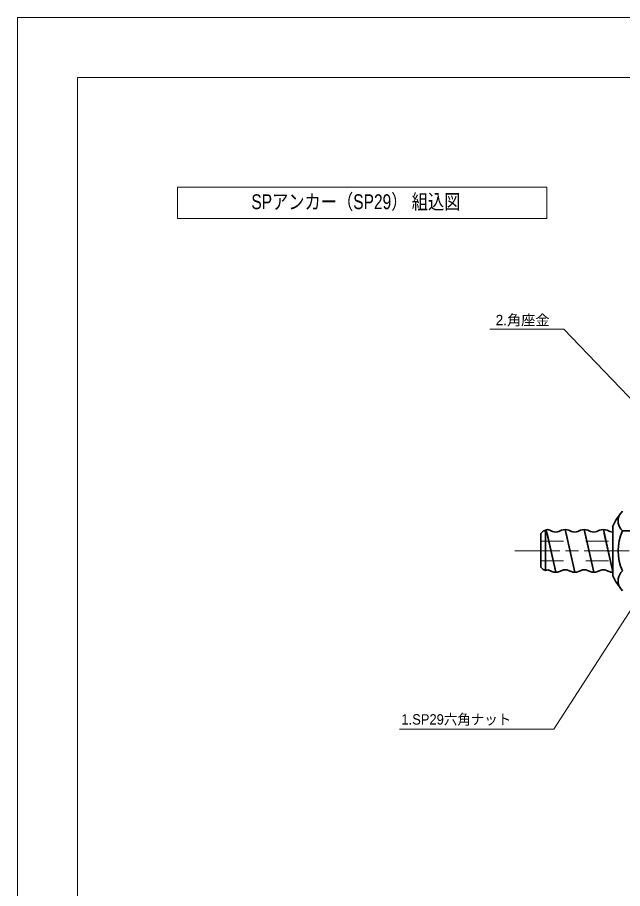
# Model space of a CAD drawing. Units: millimetres at full size, sheet at 1:2.5; details may follow other scales. Extents: x 4006 to 5686, y -945 to 258.
# Drawn here: x 4006 to 4409, y -322 to 258 of the extents above; entities that cross this region are included whole.
import ezdxf
from ezdxf.enums import TextEntityAlignment as Align

# ---------------------------------------------------------------- set-up
doc = ezdxf.new("R2010")
doc.units = ezdxf.units.MM
doc.header["$LTSCALE"] = 2.5
doc.linetypes.add('CHAIN', pattern=[18.5, 12, -1.5, 3.5, -1.5])
doc.linetypes.add('DASHED_SPACED', pattern=[12, 6, -6])
for name, color, linetype, lineweight in [('1外形線', 7, 'Continuous', 35), ('3隠れ線', 2, 'DASHED_SPACED', 13), ('4中心線', 1, 'CHAIN', 15), ('6寸法線', 4, 'Continuous', 13), ('7 枠・タイトル', 7, 'Continuous', 13)]:
    doc.layers.add(name, color=color, linetype=linetype, lineweight=lineweight)
doc.styles.add('ＭＳ Ｐゴシック', font='')
doc.styles.get('ＭＳ Ｐゴシック').set_extended_font_data('MS PGothic')

msp = doc.modelspace()

# ---------------------------------------------------------------- linework, layer by layer
at = {"layer": '1外形線'}
for p, q in [((4402.145, -80.803), (4402.145, -113.891)), ((4356.033, -83.999), (4354.268, -85.764)), ((4354.268, -108.264), (4354.268, -85.764)), ((4356.382, -83.879), (4357.268, -83.546)), ((4357.268, -83.546), (4357.268, -110.478)), ((4357.827, -83.362), (4364.118, -111.597)), ((4358.367, -85.787), (4364.118, -111.597)), ((4361.97, -84.362), (4360.201, -83.546)), ((4361.97, -84.362), (4360.201, -83.546)), ((4367.968, -83.546), (4366.199, -84.362)), ((4370.468, -83.097), (4376.818, -111.597)), ((4371.068, -85.787), (4376.818, -111.597)), ((4374.67, -84.362), (4372.901, -83.546)), ((4374.67, -84.362), (4372.901, -83.546)), ((4380.668, -83.546), (4378.899, -84.362)), ((4383.168, -83.097), (4389.518, -111.597)), ((4383.768, -85.787), (4389.518, -111.597)), ((4387.37, -84.362), (4385.601, -83.546)), ((4387.37, -84.362), (4385.601, -83.546)), ((4393.368, -83.546), (4391.599, -84.362)), ((4395.868, -83.097), (4402.145, -111.266)), ((4396.468, -85.787), (4402.145, -111.266)), ((4400.07, -84.362), (4398.301, -83.546)), ((4400.07, -84.362), (4398.301, -83.546)), ((4444.145, -84.072), (4408.644, -84.072)), ((4354.268, -89.847), (4354.268, -104.847)), ((4354.268, -89.847), (4354.268, -104.847)), ((4354.268, -108.264), (4355.768, -109.764)), ((4357.268, -110.478), (4355.768, -109.764)), ((4361.618, -111.148), (4359.09, -109.982)), ((4368.32, -110.332), (4366.551, -111.148)), ((4368.32, -110.332), (4366.551, -111.148)), ((4374.318, -111.148), (4372.549, -110.332)), ((4374.318, -111.148), (4372.549, -110.332)), ((4381.02, -110.332), (4379.251, -111.148)), ((4381.02, -110.332), (4379.251, -111.148)), ((4387.018, -111.148), (4385.249, -110.332)), ((4387.018, -111.148), (4385.249, -110.332)), ((4393.72, -110.332), (4391.951, -111.148)), ((4393.72, -110.332), (4391.951, -111.148)), ((4399.718, -111.148), (4397.949, -110.332)), ((4399.718, -111.148), (4397.949, -110.332))]:
    msp.add_line(p, q, dxfattribs=at)
for centre, radius, start, end in [((4438.563, -97.347), 40, 138.41353, 155.56827), ((4414.506, -77.434), 8.855, 149.31797, 228.55029), ((4354.268, -78.264), 6, 287.11443, 290.63395), ((4359.735, -90.097), 7, 98.21321, 110.63387), ((4357.735, -90.097), 7, 69.36613, 81.78679), ((4364.085, -78.747), 6, 249.36789, 290.63395), ((4364.085, -78.747), 6, 249.36789, 290.63395), ((4364.085, -78.747), 6, 249.36789, 290.63395), ((4364.085, -78.747), 6, 249.36789, 290.63395), ((4370.435, -90.097), 7, 69.36613, 110.63387), ((4376.785, -78.747), 6, 249.36789, 290.63395), ((4376.785, -78.747), 6, 249.36789, 290.63395), ((4376.785, -78.747), 6, 249.36789, 290.63395), ((4376.785, -78.747), 6, 249.36789, 290.63395), ((4383.135, -90.097), 7, 69.36613, 110.63387), ((4389.485, -78.747), 6, 249.36789, 290.63395), ((4389.485, -78.747), 6, 249.36789, 290.63395), ((4389.485, -78.747), 6, 249.36789, 290.63395), ((4389.485, -78.747), 6, 249.36789, 290.63395), ((4395.835, -90.097), 7, 69.36613, 110.63387), ((4402.185, -78.747), 6, 249.36789, 269.61671), ((4402.185, -78.747), 6, 249.36789, 269.61671), ((4402.185, -78.747), 6, 249.36789, 269.61671), ((4402.185, -78.747), 6, 249.36789, 269.61671), ((4436.515, -97.347), 30.871, 154.53143, 205.46857), ((4359.734, -115.947), 6, 96.1675, 114.27525), ((4370.435, -115.947), 6, 69.36605, 110.6363), ((4383.135, -115.947), 6, 69.36605, 110.6363), ((4395.835, -115.947), 6, 69.36605, 110.6363), ((4364.085, -104.597), 7, 249.36613, 290.63387), ((4364.085, -104.597), 7, 249.36613, 290.63387), ((4376.785, -104.597), 7, 249.36613, 290.63387), ((4376.785, -104.597), 7, 249.36613, 290.63387), ((4389.485, -104.597), 7, 249.36613, 290.63387), ((4389.485, -104.597), 7, 249.36613, 290.63387), ((4402.185, -104.597), 7, 249.36613, 269.67146), ((4402.185, -104.597), 7, 249.36613, 269.67146), ((4438.563, -97.347), 40, 204.43173, 221.58647), ((4414.506, -117.259), 8.855, 131.44966, 210.68165)]:
    msp.add_arc(centre, radius, start, end, dxfattribs=at)
at = {"layer": '3隠れ線'}
for p, q in [((4354.268, -90.847), (4402.145, -90.847)), ((4354.268, -103.847), (4402.145, -103.847))]:
    msp.add_line(p, q, dxfattribs=at)
at = {"layer": '4中心線'}
msp.add_line((4336.811, -97.347), (5337.442, -97.347), dxfattribs=at)
at = {"layer": '6寸法線'}
for points in [[(4452.113, -35.681), (4450.036, -33.515), (4369.6, 50.355), (4320.345, 50.355)], [(4427.95, -115.227), (4426.325, -117.749), (4362.968, -216.103), (4260.07, -216.103)]]:
    msp.add_lwpolyline(points, dxfattribs=at)
at = {"layer": '7 枠・タイトル'}
for p, q in [((4005.728, 257.966), (5685.728, 257.966)), ((4005.728, 257.966), (4005.728, -930.034)), ((4045.728, 217.966), (5645.728, 217.966)), ((4045.728, 217.966), (4045.728, -890.034)), ((4112.335, 124.136), (4112.335, 144.934)), ((4112.335, 144.934), (4358.263, 144.934)), ((4358.263, 124.136), (4358.263, 144.934)), ((4112.335, 124.136), (4358.263, 124.136))]:
    msp.add_line(p, q, dxfattribs=at)

# ---------------------------------------------------------------- texts
at = {"layer": '6寸法線', "style": 'ＭＳ Ｐゴシック'}
msp.add_text('2.角座金', height=6.928, dxfattribs=at).set_placement((4360.06, 56.408), align=Align.MIDDLE_RIGHT)
at = {"layer": '6寸法線', "style": 'ＭＳ Ｐゴシック', "width": 0.95}
msp.add_text('1.SP29六角ナット', height=6.928, dxfattribs=at).set_placement((4261.401, -215.086), align=Align.BOTTOM_LEFT)
at = {"layer": '7 枠・タイトル', "style": 'ＭＳ Ｐゴシック', "width": 0.8}
msp.add_text('SPアンカー（SP29） 組込図', height=9.897, dxfattribs=at).set_placement((4161.47, 127.306), align=Align.BOTTOM_LEFT)

doc.saveas('drawing.dxf')
